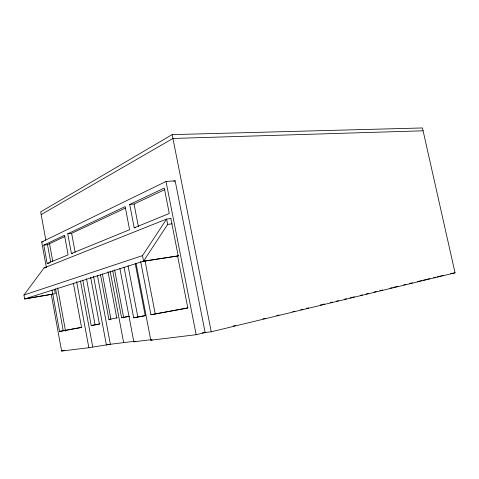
<?xml version="1.0" encoding="UTF-8"?>
<svg xmlns="http://www.w3.org/2000/svg" width="479" height="479" viewBox="0 0 479 479"><rect width="100%" height="100%" fill="white"/><g stroke="black" fill="none" stroke-linecap="round" stroke-linejoin="round"><path stroke-width="0.72" d="M23.95 295.016L142.497 255.624L166.626 219.047L167.674 224.376L143.562 261.163L24.657 298.956L23.95 295.016L44.086 267.905L166.626 219.047L171.033 218.544M202.192 332.905L211.257 331.785L455.05 272.838L422.454 127.959L172.165 134.623L40.673 211.88L45.864 240.296M41.164 214.58L172.925 138.467L423.095 130.797M46.385 267.605L41.709 241.991L166.021 181.475L175.152 180.793L205.144 332.54L196.156 334.707L150.789 340.216L136.066 263.48M173.805 181.433L175.152 180.793M43.799 245.11L64.515 235.309L68.132 254.864L47.146 263.45L43.799 245.11L47.493 244.649L65.012 236.428M67.743 233.776L125.157 206.605L129.593 229.722L71.401 253.529L67.743 233.776L71.64 233.321L125.444 208.078M129.701 204.455L164.279 188.085L169.267 213.49L134.198 227.836L129.701 204.455L134.054 204.042L164.836 189.6M233.207 326.061L235.387 325.534M262.971 318.876L265.15 318.349M276.76 315.547L278.94 315.02M292.735 311.691L294.914 311.17M300.716 309.763L302.896 309.242M306.524 308.362L308.704 307.841M320.319 305.033L324.672 303.985M330.48 302.584L332.66 302.057M336.288 301.183L338.467 300.656M344.275 299.255L346.455 298.728M350.083 297.854L354.436 296.8M360.244 295.399L362.423 294.872M366.052 293.998L368.231 293.471M374.039 292.07L376.219 291.543M379.847 290.669L382.751 289.969M390.008 288.214L392.187 287.693M393.636 287.34L397.995 286.292M403.803 284.885L405.976 284.364M409.611 283.484L412.515 282.784M417.592 281.562L421.951 280.508M423.4 280.155L429.932 278.58M433.567 277.706L435.74 277.179M437.195 276.832L443.728 275.251M150.789 340.216L152.214 339.88M119.912 268.593L133.827 341.814L135.88 341.335M51.319 294.687L61.599 351.041L88.855 347.73L110.362 344.263L97.494 275.641M61.599 351.041L64.515 350.383M140.694 261.612L150.921 314.757L187.972 307.859M52.031 290.232L59.558 331.456L81.819 327.295M82.765 280.071L91.226 325.57L99.889 323.888M124.031 267.174L133.677 317.799L145.083 315.601M100.548 274.946L108.913 319.475L110.883 319.068L102.386 273.898M112.745 270.928L121.606 317.769L129.24 316.29M108.913 319.475L117.331 317.834M121.606 317.769L129.312 316.308M91.226 325.57L99.41 324.073L90.669 277.263M133.677 317.799L145.233 315.685L135.306 263.923M59.558 331.456L81.55 327.438L73.431 283.514M150.921 314.757L187.828 308.009L177.613 256.008L178.182 255.84L170.859 218.562M25.022 298.836L55.283 293.651L54.498 289.346M24.657 298.956L52.678 294.148M450.631 273.563L455.05 272.838M142.838 261.396L178.296 255.936M178.32 255.816L143.562 261.163L142.497 255.624M44.086 267.905L45.565 267.689M47.146 263.45L49.361 263.139M71.401 253.529L72.7 253.349M106.661 344.724L134.359 341.293M41.709 241.991L43.182 241.811M133.827 341.814L151.4 339.659M134.198 227.836L135.647 227.663M167.674 224.376L172.075 223.849M172.165 134.623L211.257 331.785M166.021 181.475L196.156 334.707M134.054 204.042L138.401 226.591M145.071 261.175L155.226 313.853M128.049 265.791L137.814 316.936M114.619 269.875L123.618 317.349M110.182 271.306L123.654 342.623M108.044 271.743L116.774 317.972M93.543 276.275L106.434 345.167M86.495 278.706L95.082 324.768M71.64 233.321L75.161 252.271M80.484 280.963L92.716 346.85M76.604 281.598L88.855 347.73M49.457 243.29L52.81 261.582M57.63 287.927L65.539 331.097M47.493 244.649L50.702 262.199M55.582 288.879L63.234 330.696"/></g></svg>
